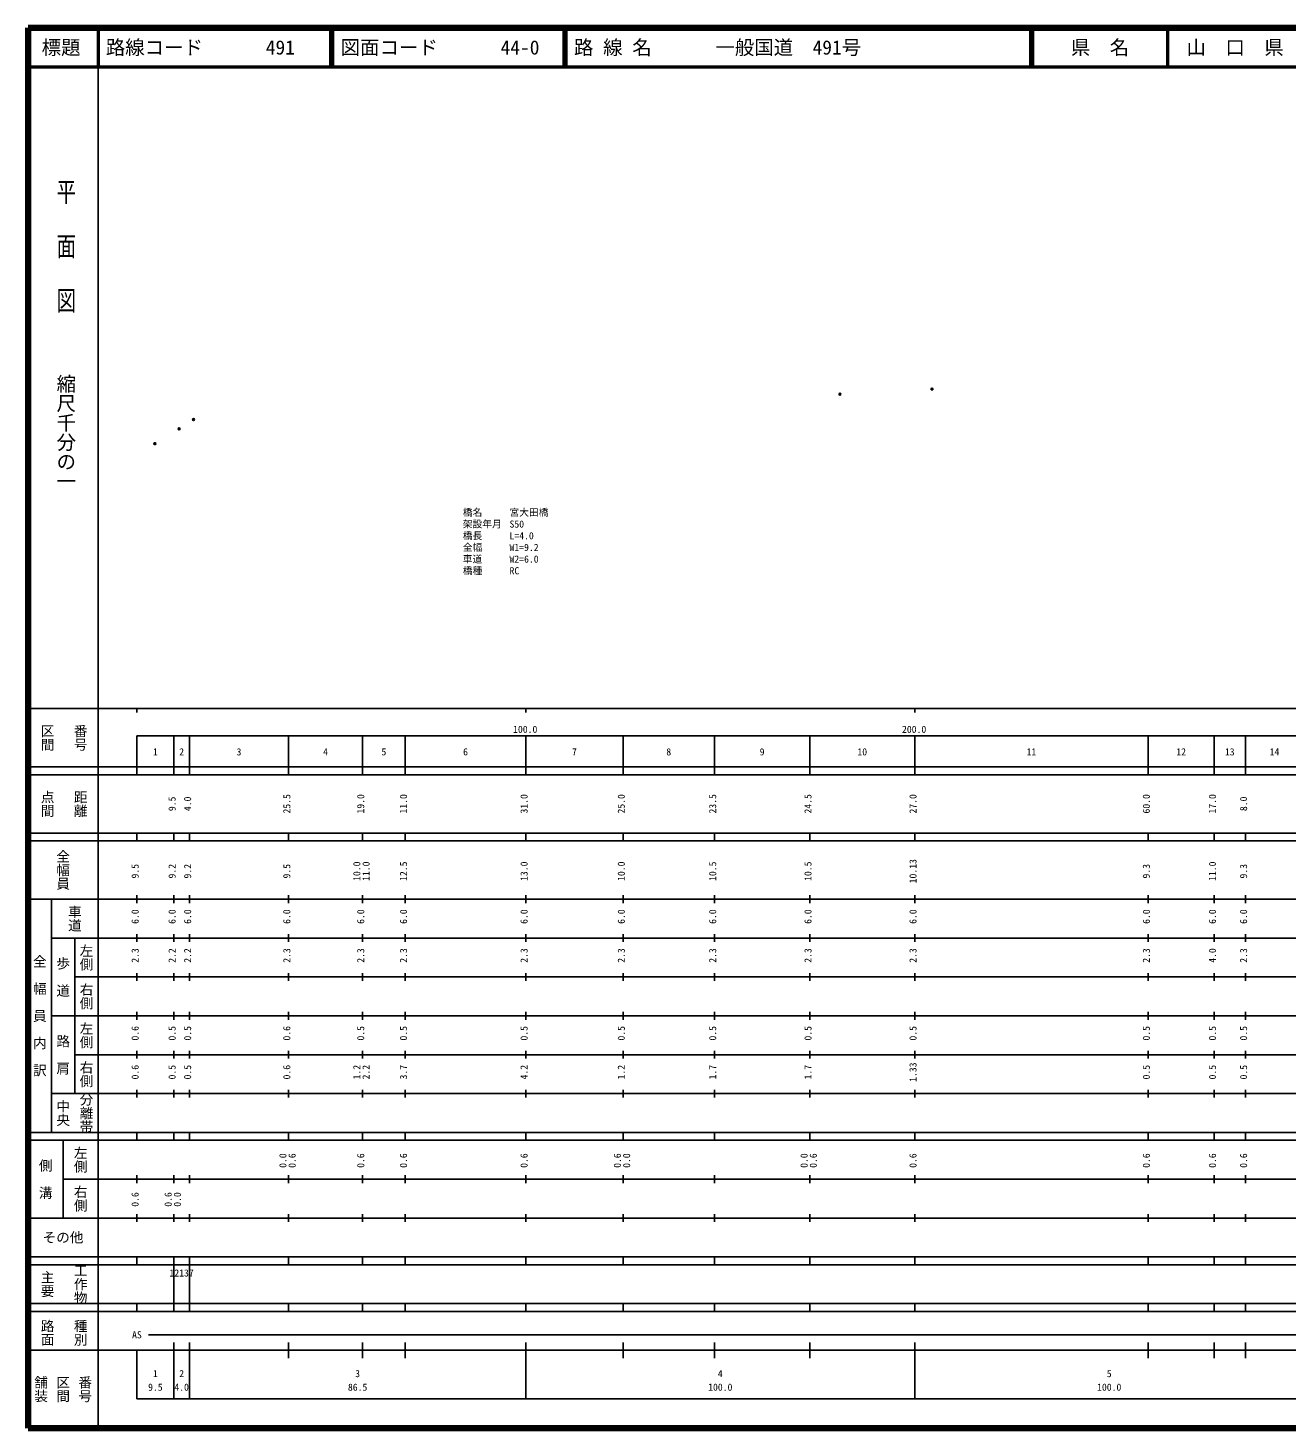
# Model space of a CAD drawing. Units: millimetres on the paper, with parts at other scales. Extents: x 40 to 680, y 20 to 380.
# Drawn here: x 40 to 363.7, y 20 to 380 of the extents above; entities that cross this region are included whole.
import ezdxf
from ezdxf.enums import TextEntityAlignment as Align

# ---------------------------------------------------------------- set-up
doc = ezdxf.new("R2010")
doc.units = ezdxf.units.MM
doc.header["$PDMODE"] = 32
doc.header["$PDSIZE"] = 0.5
for name, color, linetype in [('M-OTRS', 6, 'Continuous'), ('M-STR-HTXT', 7, 'Continuous'), ('M-TTL-TXT', 7, 'Continuous')]:
    doc.layers.add(name, color=color, linetype=linetype)
for name, color, linetype, lineweight in [('M-TTL', 2, 'Continuous', 140), ('M-TTL-BAND', 7, 'Continuous', 25), ('M-TTL-LINE', 7, 'Continuous', 50)]:
    doc.layers.add(name, color=color, linetype=linetype, lineweight=lineweight)
doc.styles.add('@ＭＳ ゴシック', font='')
doc.styles.add('ＭＳ ゴシック', font='')
doc.styles.get('@ＭＳ ゴシック').set_extended_font_data('@MS Gothic')
doc.styles.get('ＭＳ ゴシック').set_extended_font_data('MS Gothic')

msp = doc.modelspace()

# ---------------------------------------------------------------- linework, layer by layer
at = {"layer": 'M-OTRS'}
for p in [(248.773, 285.825), (272.432, 287.166), (78.845, 276.955), (82.562, 279.309), (72.638, 273.109)]:
    msp.add_point(p, dxfattribs=at)
at = {"layer": 'M-TTL'}
for p, q in [((40, 380), (40, 20)), ((680, 380), (40, 380)), ((40, 20), (680, 20))]:
    msp.add_line(p, q, dxfattribs=at)
at = {"layer": 'M-TTL-BAND'}
for p, q in [((58, 370), (58, 20)), ((40, 205), (579, 205)), ((68, 205), (68, 204)), ((168, 205), (168, 204)), ((268, 205), (268, 204)), ((68, 198), (579, 198)), ((68, 198), (68, 188)), ((77.5, 188), (77.5, 198)), ((81.5, 188), (81.5, 198)), ((107, 188), (107, 198)), ((126, 188), (126, 198)), ((137, 188), (137, 198)), ((168, 188), (168, 198)), ((193, 188), (193, 198)), ((216.5, 188), (216.5, 198)), ((241, 188), (241, 198)), ((268, 188), (268, 198)), ((328, 188), (328, 198)), ((345, 188), (345, 198)), ((353, 188), (353, 198)), ((40, 190), (579, 190)), ((40, 188), (579, 188)), ((40, 173), (579, 173)), ((68, 171), (68, 173)), ((77.5, 171), (77.5, 173)), ((81.5, 171), (81.5, 173)), ((107, 171), (107, 173)), ((126, 171), (126, 173)), ((137, 171), (137, 173)), ((168, 171), (168, 173)), ((193, 171), (193, 173)), ((216.5, 171), (216.5, 173)), ((241, 171), (241, 173)), ((268, 171), (268, 173)), ((328, 171), (328, 173)), ((345, 171), (345, 173)), ((353, 171), (353, 173)), ((40, 171), (579, 171)), ((40, 156), (579, 156)), ((46, 96), (46, 156)), ((68, 155), (68, 157)), ((77.5, 155), (77.5, 157)), ((81.5, 155), (81.5, 157)), ((107, 155), (107, 157)), ((126, 155), (126, 157)), ((137, 155), (137, 157)), ((168, 155), (168, 157)), ((193, 155), (193, 157)), ((216.5, 155), (216.5, 157)), ((241, 155), (241, 157)), ((268, 155), (268, 157)), ((328, 155), (328, 157)), ((345, 155), (345, 157)), ((353, 155), (353, 157)), ((46, 146), (579, 146)), ((52, 146), (52, 106)), ((68, 145), (68, 147)), ((77.5, 145), (77.5, 147)), ((81.5, 145), (81.5, 147)), ((107, 145), (107, 147)), ((126, 145), (126, 147)), ((137, 145), (137, 147)), ((168, 145), (168, 147)), ((193, 145), (193, 147)), ((216.5, 145), (216.5, 147)), ((241, 145), (241, 147)), ((268, 145), (268, 147)), ((328, 145), (328, 147)), ((345, 145), (345, 147)), ((353, 145), (353, 147)), ((68, 135), (68, 137)), ((77.5, 135), (77.5, 137)), ((81.5, 135), (81.5, 137)), ((107, 135), (107, 137)), ((126, 135), (126, 137)), ((137, 135), (137, 137)), ((168, 135), (168, 137)), ((193, 135), (193, 137)), ((216.5, 135), (216.5, 137)), ((241, 135), (241, 137)), ((268, 135), (268, 137)), ((328, 135), (328, 137)), ((345, 135), (345, 137)), ((353, 135), (353, 137)), ((52, 136), (579, 136)), ((46, 126), (579, 126)), ((68, 125), (68, 127)), ((77.5, 125), (77.5, 127)), ((81.5, 125), (81.5, 127)), ((107, 125), (107, 127)), ((126, 125), (126, 127)), ((137, 125), (137, 127)), ((168, 125), (168, 127)), ((193, 125), (193, 127)), ((216.5, 125), (216.5, 127)), ((241, 125), (241, 127)), ((268, 125), (268, 127)), ((328, 125), (328, 127)), ((345, 125), (345, 127)), ((353, 125), (353, 127)), ((52, 116), (579, 116)), ((68, 115), (68, 117)), ((77.5, 115), (77.5, 117)), ((81.5, 115), (81.5, 117)), ((107, 115), (107, 117)), ((126, 115), (126, 117)), ((137, 115), (137, 117)), ((168, 115), (168, 117)), ((193, 115), (193, 117)), ((216.5, 115), (216.5, 117)), ((241, 115), (241, 117)), ((268, 115), (268, 117)), ((328, 115), (328, 117)), ((345, 115), (345, 117)), ((353, 115), (353, 117)), ((46, 106), (579, 106)), ((68, 105), (68, 107)), ((77.5, 105), (77.5, 107)), ((81.5, 105), (81.5, 107)), ((107, 105), (107, 107)), ((126, 105), (126, 107)), ((137, 105), (137, 107)), ((168, 105), (168, 107)), ((193, 105), (193, 107)), ((216.5, 105), (216.5, 107)), ((241, 105), (241, 107)), ((268, 105), (268, 107)), ((328, 105), (328, 107)), ((345, 105), (345, 107)), ((353, 105), (353, 107)), ((40, 96), (579, 96)), ((40, 94), (579, 94)), ((49, 94), (49, 74)), ((68, 94), (68, 96)), ((77.5, 94), (77.5, 96)), ((81.5, 94), (81.5, 96)), ((107, 94), (107, 96)), ((126, 94), (126, 96)), ((137, 94), (137, 96)), ((168, 94), (168, 96)), ((193, 94), (193, 96)), ((216.5, 94), (216.5, 96)), ((241, 94), (241, 96)), ((268, 94), (268, 96)), ((328, 94), (328, 96)), ((345, 94), (345, 96)), ((353, 94), (353, 96)), ((49, 84), (579, 84)), ((68, 83), (68, 85)), ((77.5, 83), (77.5, 85)), ((81.5, 83), (81.5, 85)), ((107, 83), (107, 85)), ((126, 83), (126, 85)), ((137, 83), (137, 85)), ((168, 83), (168, 85)), ((193, 83), (193, 85)), ((216.5, 83), (216.5, 85)), ((241, 83), (241, 85)), ((268, 83), (268, 85)), ((328, 83), (328, 85)), ((345, 83), (345, 85)), ((353, 83), (353, 85)), ((40, 74), (579, 74)), ((68, 73), (68, 75)), ((77.5, 73), (77.5, 75)), ((81.5, 73), (81.5, 75)), ((107, 73), (107, 75)), ((126, 73), (126, 75)), ((137, 73), (137, 75)), ((168, 73), (168, 75)), ((193, 73), (193, 75)), ((216.5, 73), (216.5, 75)), ((241, 73), (241, 75)), ((268, 73), (268, 75)), ((328, 73), (328, 75)), ((345, 73), (345, 75)), ((353, 73), (353, 75)), ((40, 64), (579, 64)), ((40, 62), (579, 62)), ((68, 62), (68, 64)), ((77.5, 62), (77.5, 64)), ((77.5, 52), (77.5, 62)), ((81.5, 62), (81.5, 64)), ((81.5, 52), (81.5, 62)), ((107, 62), (107, 64)), ((126, 62), (126, 64)), ((137, 62), (137, 64)), ((168, 62), (168, 64)), ((193, 62), (193, 64)), ((216.5, 62), (216.5, 64)), ((241, 62), (241, 64)), ((268, 62), (268, 64)), ((328, 62), (328, 64)), ((345, 62), (345, 64)), ((353, 62), (353, 64)), ((40, 52), (579, 52)), ((68, 50), (68, 52)), ((77.5, 50), (77.5, 52)), ((81.5, 50), (81.5, 52)), ((107, 50), (107, 52)), ((126, 50), (126, 52)), ((137, 50), (137, 52)), ((168, 50), (168, 52)), ((193, 50), (193, 52)), ((216.5, 50), (216.5, 52)), ((241, 50), (241, 52)), ((268, 50), (268, 52)), ((328, 50), (328, 52)), ((345, 50), (345, 52)), ((353, 50), (353, 52)), ((40, 50), (579, 50)), ((71, 44), (565, 44)), ((40, 40), (579, 40)), ((68, 40), (68, 27.5)), ((77.5, 27.5), (77.5, 42)), ((81.5, 27.5), (81.5, 42)), ((107, 38), (107, 42)), ((126, 38), (126, 42)), ((137, 38), (137, 42)), ((168, 27.5), (168, 42)), ((193, 38), (193, 42)), ((216.5, 38), (216.5, 42)), ((241, 38), (241, 42)), ((268, 27.5), (268, 42)), ((328, 38), (328, 42)), ((345, 38), (345, 42)), ((353, 38), (353, 42)), ((68, 27.5), (579, 27.5))]:
    msp.add_line(p, q, dxfattribs=at)
at = {"layer": 'M-TTL-LINE'}
for p, q in [((58, 380), (58, 370)), ((117.75, 380), (117.75, 370)), ((118.25, 380), (118.25, 370)), ((177.75, 380), (177.75, 370)), ((178.25, 380), (178.25, 370)), ((297.75, 380), (297.75, 370)), ((298.25, 380), (298.25, 370)), ((333, 380), (333, 370)), ((40, 370), (680, 370))]:
    msp.add_line(p, q, dxfattribs=at)

# ---------------------------------------------------------------- texts
at = {"layer": 'M-STR-HTXT', "style": 'ＭＳ ゴシック'}
for s, p in [('橋名', (151.808, 253.971)), ('宮大田橋', (163.808, 253.971)), ('架設年月', (151.808, 250.971)), ('S50', (163.808, 250.971)), ('橋長', (151.808, 247.971)), ('L=4.0', (163.808, 247.971)), ('全幅', (151.808, 244.971)), ('W1=9.2', (163.808, 244.971)), ('橋種', (151.808, 238.971)), ('車道', (151.808, 241.971)), ('W2=6.0', (163.808, 241.971)), ('RC', (163.808, 238.971))]:
    msp.add_text(s, height=1.833, dxfattribs=at).set_placement(p, align=Align.BOTTOM_LEFT)
at = {"layer": 'M-TTL-BAND', "style": '@ＭＳ ゴシック', "width": 1.4}
msp.add_text('平  面  図', height=3.666, rotation=270, dxfattribs=at).set_placement((49.777, 306.475), align=Align.MIDDLE_RIGHT)
at = {"layer": 'M-TTL-BAND', "style": '@ＭＳ ゴシック'}
msp.add_text('縮尺千分の一', height=3.666, rotation=270, dxfattribs=at).set_placement((49.777, 261.03), align=Align.MIDDLE_RIGHT)
for s, p in [('区間', (45, 197.5)), ('番号', (53.5, 197.5)), ('点間', (45, 180.5)), ('距離', (53.5, 180.5)), ('全幅員', (49, 163.5)), ('車道', (52, 151)), ('左側', (55, 141)), ('全\u3000幅\u3000員\u3000内\u3000訳', (43, 126)), ('歩\u3000道', (49, 136)), ('右側', (55, 131)), ('左側', (55, 121)), ('路\u3000肩', (49, 116)), ('右側', (55, 111)), ('分離帯', (55, 101)), ('中央', (49, 101)), ('左側', (53.5, 89)), ('側\u3000溝', (44.5, 84)), ('右側', (53.5, 79)), ('工作物', (53.5, 57)), ('主要', (45, 57)), ('路面', (45, 44.5)), ('種別', (53.5, 44.5)), ('舗装', (43.333, 30)), ('区間', (49, 30)), ('番号', (54.667, 30))]:
    msp.add_text(s, height=2.566, rotation=270, dxfattribs=at).set_placement(p, align=Align.MIDDLE_CENTER)
at = {"layer": 'M-TTL-BAND', "style": 'ＭＳ ゴシック'}
for s, p in [('100.0', (167.844, 198.195)), ('200.0', (267.844, 198.195)), ('1', (72.75, 192.405)), ('2', (79.5, 192.405)), ('3', (94.25, 192.405)), ('4', (116.5, 192.405)), ('5', (131.5, 192.405)), ('6', (152.5, 192.405)), ('7', (180.5, 192.405)), ('8', (204.75, 192.405)), ('9', (228.75, 192.405)), ('10', (254.5, 192.405)), ('11', (298, 192.405)), ('12', (336.5, 192.405)), ('13', (349, 192.405)), ('14', (360.5, 192.405)), ('AS', (68, 42.5)), ('1', (72.75, 32.523)), ('2', (79.5, 32.523)), ('3', (124.75, 32.523)), ('4', (218, 32.523)), ('5', (318, 32.523)), ('9.5', (72.75, 29.033)), ('4.0', (79.5, 29.033)), ('86.5', (124.75, 29.033)), ('100.0', (218, 29.033)), ('100.0', (318, 29.033))]:
    msp.add_text(s, height=1.833, dxfattribs=at).set_placement(p, align=Align.BOTTOM_CENTER)
for s, p in [('9.5', (78.5, 180.5)), ('4.0', (82.5, 180.5)), ('25.5', (108, 180.5)), ('19.0', (127, 180.5)), ('11.0', (138, 180.5)), ('31.0', (169, 180.5)), ('25.0', (194, 180.5)), ('23.5', (217.5, 180.5)), ('24.5', (242, 180.5)), ('27.0', (269, 180.5)), ('60.0', (329, 180.5)), ('17.0', (346, 180.5)), ('8.0', (354, 180.5)), ('10.13', (269, 163.174)), ('9.5', (69, 163.174)), ('9.2', (78.5, 163.174)), ('9.2', (82.5, 163.174)), ('9.5', (108, 163.174)), ('10.0', (126, 163.174)), ('11.0', (128.37, 163.174)), ('12.5', (138, 163.174)), ('13.0', (169, 163.174)), ('10.0', (194, 163.174)), ('10.5', (217.5, 163.174)), ('10.5', (242, 163.174)), ('9.3', (329, 163.174)), ('11.0', (346, 163.174)), ('9.3', (354, 163.174)), ('6.0', (69, 151.5)), ('6.0', (78.5, 151.5)), ('6.0', (82.5, 151.5)), ('6.0', (108, 151.5)), ('6.0', (127, 151.5)), ('6.0', (138, 151.5)), ('6.0', (169, 151.5)), ('6.0', (194, 151.5)), ('6.0', (217.5, 151.5)), ('6.0', (242, 151.5)), ('6.0', (269, 151.5)), ('6.0', (329, 151.5)), ('6.0', (346, 151.5)), ('6.0', (354, 151.5)), ('2.3', (69, 141.5)), ('2.2', (78.5, 141.5)), ('2.2', (82.5, 141.5)), ('2.3', (108, 141.5)), ('2.3', (127, 141.5)), ('2.3', (138, 141.5)), ('2.3', (169, 141.5)), ('2.3', (194, 141.5)), ('2.3', (217.5, 141.5)), ('2.3', (242, 141.5)), ('2.3', (269, 141.5)), ('2.3', (329, 141.5)), ('4.0', (346, 141.5)), ('2.3', (354, 141.5)), ('0.6', (69, 121.5)), ('0.5', (78.5, 121.5)), ('0.5', (82.5, 121.5)), ('0.6', (108, 121.5)), ('0.5', (127, 121.5)), ('0.5', (138, 121.5)), ('0.5', (169, 121.5)), ('0.5', (194, 121.5)), ('0.5', (217.5, 121.5)), ('0.5', (242, 121.5)), ('0.5', (269, 121.5)), ('0.5', (329, 121.5)), ('0.5', (346, 121.5)), ('0.5', (354, 121.5)), ('0.6', (69, 111.5)), ('0.5', (78.5, 111.5)), ('0.5', (82.5, 111.5)), ('0.6', (108, 111.5)), ('1.2', (126, 111.5)), ('2.2', (128.37, 111.5)), ('3.7', (138, 111.5)), ('4.2', (169, 111.5)), ('1.2', (194, 111.5)), ('1.7', (217.5, 111.5)), ('1.7', (242, 111.5)), ('1.33', (269, 111.5)), ('0.5', (329, 111.5)), ('0.5', (346, 111.5)), ('0.5', (354, 111.5)), ('0.0', (107, 88.764)), ('0.6', (109.37, 88.764)), ('0.6', (127, 88.764)), ('0.6', (138, 88.764)), ('0.6', (169, 88.764)), ('0.6', (193, 88.764)), ('0.0', (195.37, 88.764)), ('0.0', (241, 88.764)), ('0.6', (243.37, 88.764)), ('0.6', (269, 88.764)), ('0.6', (329, 88.764)), ('0.6', (346, 88.764)), ('0.6', (354, 88.764)), ('0.6', (69, 78.764)), ('0.6', (77.5, 78.764)), ('0.0', (79.87, 78.764))]:
    msp.add_text(s, height=1.833, rotation=90, dxfattribs=at).set_placement(p, align=Align.BOTTOM_CENTER)
msp.add_text('その他', height=2.566, dxfattribs=at).set_placement((49, 69), align=Align.MIDDLE_CENTER)
msp.add_text('12137', height=1.833, dxfattribs=at).set_placement((76.375, 58.405), align=Align.BOTTOM_LEFT)
at = {"layer": 'M-TTL-TXT', "style": 'ＭＳ ゴシック'}
for s, p in [('標題', (48.5, 375)), ('県\u3000名', (315.625, 375)), ('山\u3000口\u3000県', (350.375, 375))]:
    msp.add_text(s, height=3.666, dxfattribs=at).set_placement(p, align=Align.MIDDLE_CENTER)
for s, p in [('路線コード', (60, 375)), ('491', (101.142, 375)), ('図面コード', (120.38, 375)), ('44-0', (161.521, 375)), ('路 線 名', (180.38, 375)), ('一般国道\u3000491号', (216.734, 375))]:
    msp.add_text(s, height=3.666, dxfattribs=at).set_placement(p, align=Align.MIDDLE_LEFT)

doc.saveas('drawing.dxf')
